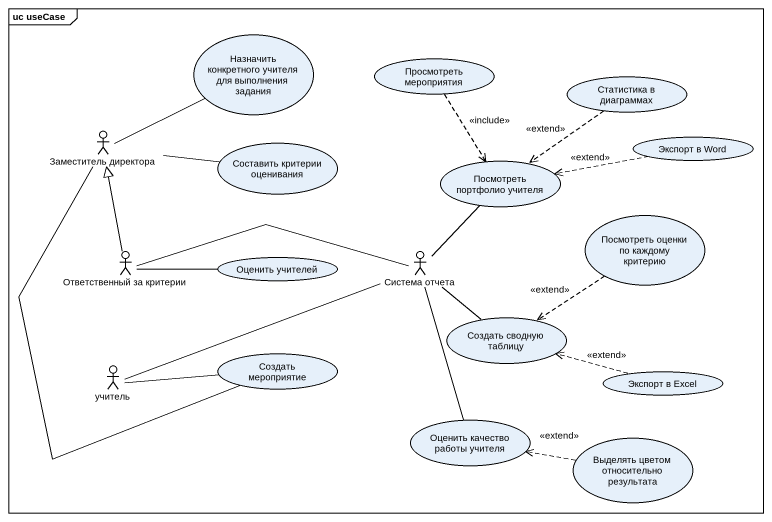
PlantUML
@startuml
mainframe uc useCase
usecase "Назначить конкретного учителя для выполнения задания" as Назначить_конкретного
usecase "Просмотреть мероприятия" as Просмотреть_мероприятия
usecase "Статистика в диаграммах" as Статистика_в_диаграммах
actor "Заместитель директора" as Заместитель_директора
usecase "Экспорт в Word" as Экспорт_в_Word
usecase "Составить критерии оценивания" as Составить_критерии
usecase "Посмотреть портфолио учителя" as Посмотреть_портфолио_учителя
usecase "Посмотреть оценки по каждому критерию" as Посмотреть_оценки_по
actor "Ответственный за критерии" as Ответственный_за_критерии
actor "Система отчета" as Система_отчета
usecase "Оценить учителей" as Оценить_учителей
usecase "Создать сводную таблицу" as Создать_сводную_таблицу
actor учитель
usecase "Создать мероприятие" as Создать_мероприятие
usecase "Экспорт в Excel" as Экспорт_в_Excel
usecase "Оценить качество работы учителя" as Оценить_качество_работы
usecase "Выделять цветом относительно результата" as Выделять_цветом
Просмотреть_мероприятия ..> Посмотреть_портфолио_учителя : <<include>>
Статистика_в_диаграммах ..> Посмотреть_портфолио_учителя : <<extend>>
Заместитель_директора -right- Назначить_конкретного
Заместитель_директора -right- Составить_критерии
Заместитель_директора -- Создать_мероприятие
Экспорт_в_Word .left.> Посмотреть_портфолио_учителя : <<extend>>
Посмотреть_портфолио_учителя -- Система_отчета
Посмотреть_оценки_по ..> Создать_сводную_таблицу : <<extend>>
Ответственный_за_критерии -up-|> Заместитель_директора
Ответственный_за_критерии -right- Система_отчета
Ответственный_за_критерии -right- Оценить_учителей
Система_отчета -- Создать_сводную_таблицу
Система_отчета -- Оценить_качество_работы
учитель -right- Система_отчета
учитель -right- Создать_мероприятие
Экспорт_в_Excel .left.> Создать_сводную_таблицу : <<extend>>
Выделять_цветом .left.> Оценить_качество_работы : <<extend>>
@enduml
